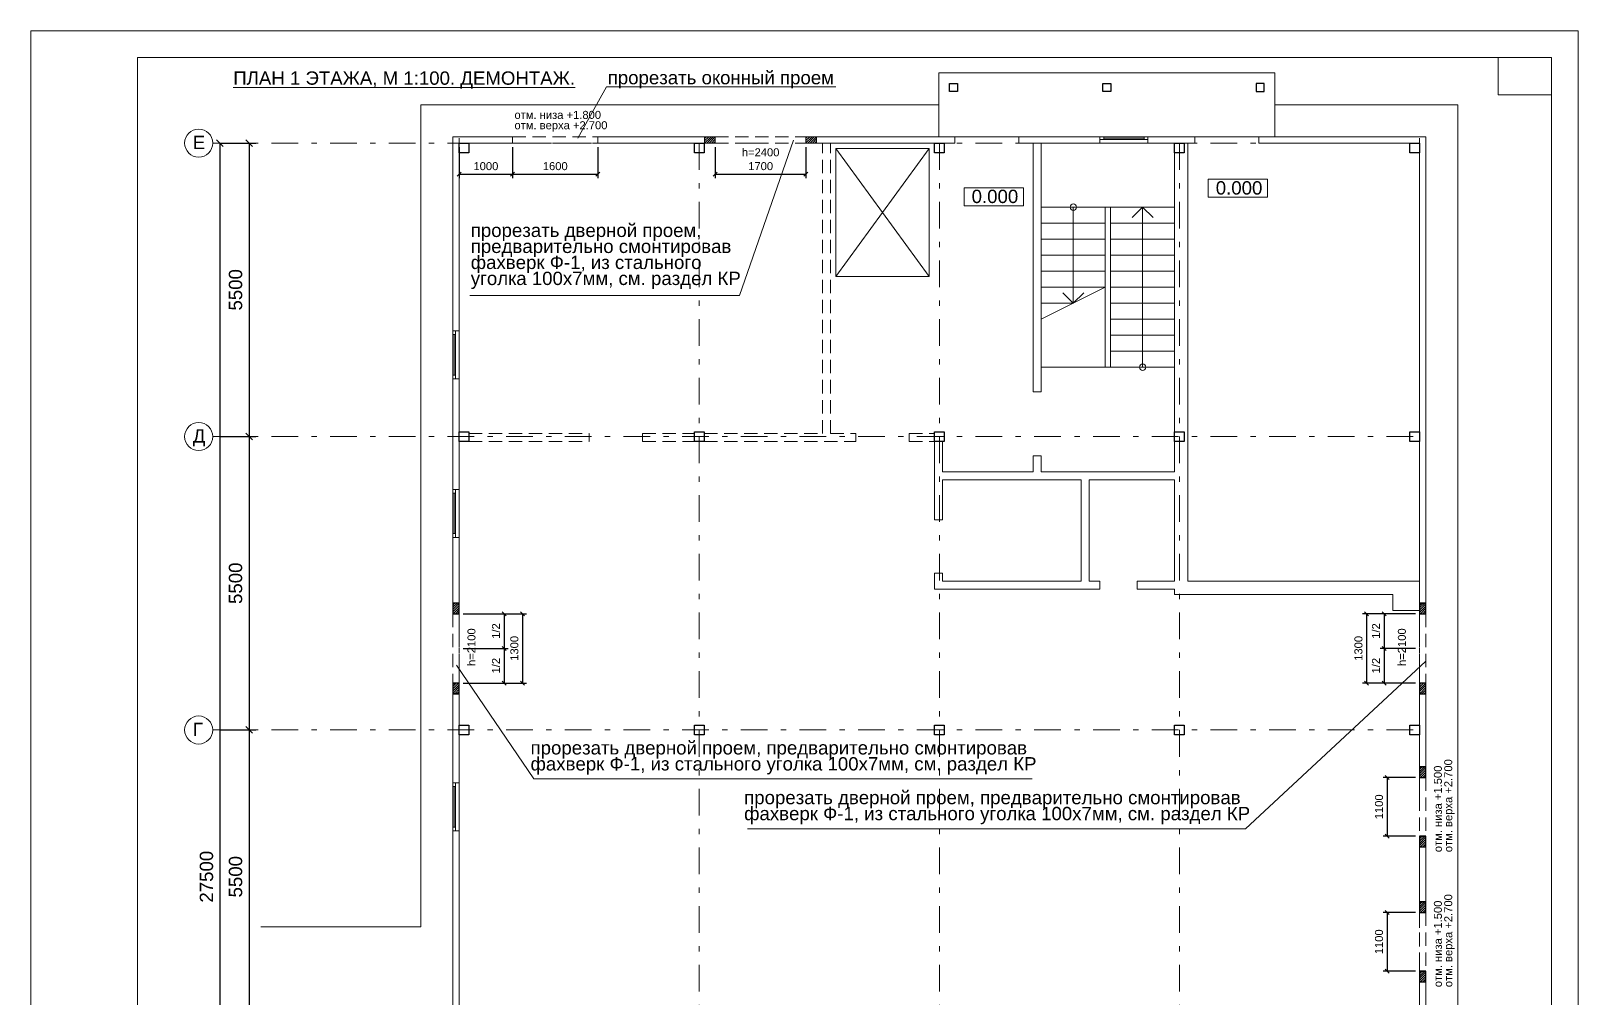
# Model space of a CAD drawing. Header units: metres. Extents: x 34 to 166, y -166 to -111.
# Drawn here: x 66.62 to 95.62, y -138.12 to -119.99 of the extents above; entities that cross this region are included whole.
import ezdxf
from ezdxf.enums import TextEntityAlignment as Align

# ---------------------------------------------------------------- set-up
doc = ezdxf.new("R2010")
doc.units = ezdxf.units.M
doc.header["$MEASUREMENT"] = 0
doc.linetypes.add('( Dashdot )', pattern=[1.001, 0.5, -0.25, 0.001, -0.25])
doc.linetypes.add('( Hidden )', pattern=[0.375, 0.25, -0.125])
doc.styles.add('Arial', font='CS_Gost2304.shx')
doc.styles.get("Standard").update_dxf_attribs({"font": 'times.ttf'})
doc.styles.add('Style-Arial', font='arial.ttf')
doc.dimstyles.get("Standard").update_dxf_attribs({"dimtxt": 0.18, "dimasz": 0.18, "dimexe": 0.18, "dimexo": 0.0625, "dimgap": 0.09, "dimtad": 0, "dimtih": 1, "dimtoh": 1, "dimdec": 4, "dimzin": 0, "dimdsep": 46, "dimtxsty": 'Standard', "dimcen": 0.09, "dimadec": 0, "dimazin": 0, "dimtfac": 1, "dimtdec": 4, "dimtofl": 0, "dimtmove": 0, "dimatfit": 3, "dimfxl": 1, "dimtolj": 1, "dimtzin": 0, "dimarcsym": 0})

# ---------------------------------------------------------------- blocks, each defined once
blk = doc.blocks.new('*U216')
at = {"color": 7, "linetype": 'Continuous', "lineweight": 13}
for p, q in [((-12.487, 20.002), (14.013, 20.002)), ((-12.487, 20.002), (-12.487, -19.998)), ((13.013, 20.002), (13.013, 19.302)), ((14.013, 20.002), (14.013, -19.998)), ((13.013, 19.302), (14.013, 19.302))]:
    blk.add_line(p, q, dxfattribs=at)
at = {"color": 7, "linetype": 'Continuous', "lineweight": 0, "flags": 128}
blk.add_lwpolyline([(14.513, 20.502), (-14.487, 20.502), (-14.487, -20.498), (14.513, -20.498), (14.513, 20.502)], close=True, dxfattribs=at)
blk = doc.blocks.new('*U9')
at = {"color": 7, "linetype": 'Continuous', "lineweight": 13, "flags": 128}
for points in [[(0.025, 0.45), (0.025, 0.38), (-0.025, 0.38), (-0.025, 0.45), (0.025, 0.45)], [(0.025, -0.38), (0.025, -0.45), (-0.025, -0.45), (-0.025, -0.38), (0.025, -0.38)]]:
    blk.add_lwpolyline(points, close=True, dxfattribs=at)
at = {"color": 7, "linetype": 'Continuous', "lineweight": 0, "flags": 128}
blk.add_lwpolyline([(0, -0.38), (0, 0.38), (-0.025, 0.38), (-0.025, -0.38), (0, -0.38)], close=True, dxfattribs=at)
blk = doc.blocks.new('_Oblique')
at = {"color": 0, "linetype": 'ByBlock', "lineweight": -2}
blk.add_line((0.5, 0.5), (-0.5, -0.5), dxfattribs=at)
blk = doc.blocks.new('*D233')
at = {"color": 0, "linetype": 'Continuous', "lineweight": -2, "transparency": 16777216}
for p, q in [((70.149, -122.096), (70.284, -122.096)), ((70.159, -122.096), (70.159, -149.596)), ((70.149, -149.596), (70.284, -149.596))]:
    blk.add_line(p, q, dxfattribs=at)
at = {"layer": 'Defpoints', "color": 0, "linetype": 'Continuous', "lineweight": 30, "transparency": 16777216}
for p in [(70.024, -122.096), (70.024, -149.596), (70.159, -149.596)]:
    blk.add_point(p, dxfattribs=at)
at = {"color": 0, "linetype": 'Continuous', "lineweight": -2, "transparency": 16777216, "xscale": 0.125, "yscale": 0.125, "zscale": 0.125}
for p, rotation in [((70.159, -122.096), 90), ((70.159, -149.596), 270)]:
    blk.add_blockref('_Oblique', p, dxfattribs=dict(at, rotation=rotation))
at = {"color": 0, "linetype": 'Continuous', "lineweight": 0, "transparency": 16777216, "insert": (69.907, -135.846), "char_height": 0.25, "attachment_point": 5, "rotation": 90, "style": 'Style-Arial'}
blk.add_mtext('\\A1;27500', dxfattribs=at)
blk = doc.blocks.new('*D238')
at = {"color": 0, "linetype": 'Continuous', "lineweight": -2, "transparency": 16777216}
for p, q in [((70.149, -122.096), (70.83, -122.096)), ((70.705, -122.096), (70.705, -127.596)), ((70.149, -127.596), (70.83, -127.596))]:
    blk.add_line(p, q, dxfattribs=at)
at = {"layer": 'Defpoints', "color": 0, "linetype": 'Continuous', "lineweight": 30, "transparency": 16777216}
for p in [(70.024, -122.096), (70.024, -127.596), (70.705, -127.596)]:
    blk.add_point(p, dxfattribs=at)
at = {"color": 0, "linetype": 'Continuous', "lineweight": -2, "transparency": 16777216, "xscale": 0.125, "yscale": 0.125, "zscale": 0.125}
for p, rotation in [((70.705, -122.096), 90), ((70.705, -127.596), 270)]:
    blk.add_blockref('_Oblique', p, dxfattribs=dict(at, rotation=rotation))
at = {"color": 0, "linetype": 'Continuous', "lineweight": 0, "transparency": 16777216, "insert": (70.452, -124.846), "char_height": 0.25, "attachment_point": 5, "rotation": 90, "style": 'Style-Arial'}
blk.add_mtext('\\A1;5500', dxfattribs=at)
blk = doc.blocks.new('*D234')
at = {"color": 0, "linetype": 'Continuous', "lineweight": -2, "transparency": 16777216}
for p, q in [((70.149, -127.596), (70.83, -127.596)), ((70.705, -127.596), (70.705, -133.096)), ((70.149, -133.096), (70.83, -133.096))]:
    blk.add_line(p, q, dxfattribs=at)
at = {"layer": 'Defpoints', "color": 0, "linetype": 'Continuous', "lineweight": 30, "transparency": 16777216}
for p in [(70.024, -127.596), (70.024, -133.096), (70.705, -133.096)]:
    blk.add_point(p, dxfattribs=at)
at = {"color": 0, "linetype": 'Continuous', "lineweight": -2, "transparency": 16777216, "xscale": 0.125, "yscale": 0.125, "zscale": 0.125}
for p, rotation in [((70.705, -127.596), 90), ((70.705, -133.096), 270)]:
    blk.add_blockref('_Oblique', p, dxfattribs=dict(at, rotation=rotation))
at = {"color": 0, "linetype": 'Continuous', "lineweight": 0, "transparency": 16777216, "insert": (70.452, -130.346), "char_height": 0.25, "attachment_point": 5, "rotation": 90, "style": 'Style-Arial'}
blk.add_mtext('\\A1;5500', dxfattribs=at)
blk = doc.blocks.new('*D235')
at = {"color": 0, "linetype": 'Continuous', "lineweight": -2, "transparency": 16777216}
for p, q in [((70.149, -133.096), (70.83, -133.096)), ((70.705, -133.096), (70.705, -138.596)), ((70.149, -138.596), (70.83, -138.596))]:
    blk.add_line(p, q, dxfattribs=at)
at = {"layer": 'Defpoints', "color": 0, "linetype": 'Continuous', "lineweight": 30, "transparency": 16777216}
for p in [(70.024, -133.096), (70.024, -138.596), (70.705, -138.596)]:
    blk.add_point(p, dxfattribs=at)
at = {"color": 0, "linetype": 'Continuous', "lineweight": -2, "transparency": 16777216, "xscale": 0.125, "yscale": 0.125, "zscale": 0.125}
for p, rotation in [((70.705, -133.096), 90), ((70.705, -138.596), 270)]:
    blk.add_blockref('_Oblique', p, dxfattribs=dict(at, rotation=rotation))
at = {"color": 0, "linetype": 'Continuous', "lineweight": 0, "transparency": 16777216, "insert": (70.452, -135.846), "char_height": 0.25, "attachment_point": 5, "rotation": 90, "style": 'Style-Arial'}
blk.add_mtext('\\A1;5500', dxfattribs=at)
blk = doc.blocks.new('*D1075')
at = {"color": 0, "linetype": 'Continuous', "lineweight": -2, "transparency": 16777216}
for p, q in [((79.444, -122.171), (79.444, -122.755)), ((81.144, -122.171), (81.144, -122.755)), ((79.444, -122.68), (81.144, -122.68))]:
    blk.add_line(p, q, dxfattribs=at)
at = {"layer": 'Defpoints', "color": 0, "linetype": 'Continuous', "lineweight": 30, "transparency": 16777216}
for p in [(79.444, -122.096), (81.144, -122.096), (81.144, -122.68)]:
    blk.add_point(p, dxfattribs=at)
at = {"color": 0, "linetype": 'Continuous', "lineweight": -2, "transparency": 16777216, "xscale": 0.075, "yscale": 0.075, "zscale": 0.075, "rotation": 180}
blk.add_blockref('_Oblique', (79.444, -122.68), dxfattribs=at)
at = {"color": 0, "linetype": 'Continuous', "lineweight": -2, "transparency": 16777216, "xscale": 0.075, "yscale": 0.075, "zscale": 0.075}
blk.add_blockref('_Oblique', (81.144, -122.68), dxfattribs=at)
at = {"color": 0, "linetype": 'Continuous', "lineweight": 0, "transparency": 16777216, "insert": (80.294, -122.529), "char_height": 0.15, "attachment_point": 5, "style": 'Style-Arial'}
blk.add_mtext('\\A1;1700', dxfattribs=at)
blk = doc.blocks.new('*D1076')
at = {"color": 0, "linetype": 'Continuous', "lineweight": -2, "transparency": 16777216}
for p, q in [((92.569, -130.916), (91.577, -130.916)), ((91.652, -130.916), (91.652, -132.216)), ((92.569, -132.216), (91.577, -132.216))]:
    blk.add_line(p, q, dxfattribs=at)
at = {"layer": 'Defpoints', "color": 0, "linetype": 'Continuous', "lineweight": 30, "transparency": 16777216}
for p in [(92.644, -130.916), (91.652, -132.216), (92.644, -132.216)]:
    blk.add_point(p, dxfattribs=at)
at = {"color": 0, "linetype": 'Continuous', "lineweight": -2, "transparency": 16777216, "xscale": 0.075, "yscale": 0.075, "zscale": 0.075}
for p, rotation in [((91.652, -130.916), 90), ((91.652, -132.216), 270)]:
    blk.add_blockref('_Oblique', p, dxfattribs=dict(at, rotation=rotation))
at = {"color": 0, "linetype": 'Continuous', "lineweight": 0, "transparency": 16777216, "insert": (91.5, -131.566), "char_height": 0.15, "attachment_point": 5, "rotation": 90, "style": 'Style-Arial'}
blk.add_mtext('\\A1;1300', dxfattribs=at)
blk = doc.blocks.new('*D1077')
at = {"color": 0, "linetype": 'Continuous', "lineweight": -2, "transparency": 16777216}
for p, q in [((74.719, -130.916), (75.905, -130.916)), ((75.83, -130.916), (75.83, -132.216)), ((74.719, -132.216), (75.905, -132.216))]:
    blk.add_line(p, q, dxfattribs=at)
at = {"layer": 'Defpoints', "color": 0, "linetype": 'Continuous', "lineweight": 30, "transparency": 16777216}
for p in [(74.644, -130.916), (74.644, -132.216), (75.83, -132.216)]:
    blk.add_point(p, dxfattribs=at)
at = {"color": 0, "linetype": 'Continuous', "lineweight": -2, "transparency": 16777216, "xscale": 0.075, "yscale": 0.075, "zscale": 0.075}
for p, rotation in [((75.83, -130.916), 90), ((75.83, -132.216), 270)]:
    blk.add_blockref('_Oblique', p, dxfattribs=dict(at, rotation=rotation))
at = {"color": 0, "linetype": 'Continuous', "lineweight": 0, "transparency": 16777216, "insert": (75.678, -131.566), "char_height": 0.15, "attachment_point": 5, "rotation": 90, "style": 'Style-Arial'}
blk.add_mtext('\\A1;1300', dxfattribs=at)
blk = doc.blocks.new('*D1079')
at = {"color": 0, "linetype": 'Continuous', "lineweight": -2, "transparency": 16777216}
for p, q in [((74.719, -130.916), (75.561, -130.916)), ((75.486, -130.916), (75.486, -131.566)), ((74.719, -131.566), (75.561, -131.566))]:
    blk.add_line(p, q, dxfattribs=at)
at = {"layer": 'Defpoints', "color": 0, "linetype": 'Continuous', "lineweight": 30, "transparency": 16777216}
for p in [(74.644, -130.916), (74.644, -131.566), (75.486, -131.566)]:
    blk.add_point(p, dxfattribs=at)
at = {"color": 0, "linetype": 'Continuous', "lineweight": -2, "transparency": 16777216, "xscale": 0.075, "yscale": 0.075, "zscale": 0.075}
for p, rotation in [((75.486, -130.916), 90), ((75.486, -131.566), 270)]:
    blk.add_blockref('_Oblique', p, dxfattribs=dict(at, rotation=rotation))
at = {"color": 0, "linetype": 'Continuous', "lineweight": 0, "transparency": 16777216, "insert": (75.334, -131.241), "char_height": 0.15, "attachment_point": 5, "rotation": 90, "style": 'Style-Arial'}
blk.add_mtext('\\A1;1/2', dxfattribs=at)
blk = doc.blocks.new('*D1078')
at = {"color": 0, "linetype": 'Continuous', "lineweight": -2, "transparency": 16777216}
for p, q in [((74.719, -131.566), (75.561, -131.566)), ((75.486, -131.566), (75.486, -132.216)), ((74.719, -132.216), (75.561, -132.216))]:
    blk.add_line(p, q, dxfattribs=at)
at = {"layer": 'Defpoints', "color": 0, "linetype": 'Continuous', "lineweight": 30, "transparency": 16777216}
for p in [(74.644, -131.566), (74.644, -132.216), (75.486, -132.216)]:
    blk.add_point(p, dxfattribs=at)
at = {"color": 0, "linetype": 'Continuous', "lineweight": -2, "transparency": 16777216, "xscale": 0.075, "yscale": 0.075, "zscale": 0.075}
for p, rotation in [((75.486, -131.566), 90), ((75.486, -132.216), 270)]:
    blk.add_blockref('_Oblique', p, dxfattribs=dict(at, rotation=rotation))
at = {"color": 0, "linetype": 'Continuous', "lineweight": 0, "transparency": 16777216, "insert": (75.334, -131.891), "char_height": 0.15, "attachment_point": 5, "rotation": 90, "style": 'Style-Arial'}
blk.add_mtext('\\A1;1/2', dxfattribs=at)
blk = doc.blocks.new('*D1081')
at = {"color": 0, "linetype": 'Continuous', "lineweight": -2, "transparency": 16777216}
for p, q in [((92.569, -130.916), (91.907, -130.916)), ((91.982, -130.916), (91.982, -131.566)), ((92.569, -131.566), (91.907, -131.566))]:
    blk.add_line(p, q, dxfattribs=at)
at = {"layer": 'Defpoints', "color": 0, "linetype": 'Continuous', "lineweight": 30, "transparency": 16777216}
for p in [(92.644, -130.916), (91.982, -131.566), (92.644, -131.566)]:
    blk.add_point(p, dxfattribs=at)
at = {"color": 0, "linetype": 'Continuous', "lineweight": -2, "transparency": 16777216, "xscale": 0.075, "yscale": 0.075, "zscale": 0.075}
for p, rotation in [((91.982, -130.916), 90), ((91.982, -131.566), 270)]:
    blk.add_blockref('_Oblique', p, dxfattribs=dict(at, rotation=rotation))
at = {"color": 0, "linetype": 'Continuous', "lineweight": 0, "transparency": 16777216, "insert": (91.83, -131.241), "char_height": 0.15, "attachment_point": 5, "rotation": 90, "style": 'Style-Arial'}
blk.add_mtext('\\A1;1/2', dxfattribs=at)
blk = doc.blocks.new('*D1080')
at = {"color": 0, "linetype": 'Continuous', "lineweight": -2, "transparency": 16777216}
for p, q in [((92.569, -131.566), (91.907, -131.566)), ((91.982, -131.566), (91.982, -132.216)), ((92.569, -132.216), (91.907, -132.216))]:
    blk.add_line(p, q, dxfattribs=at)
at = {"layer": 'Defpoints', "color": 0, "linetype": 'Continuous', "lineweight": 30, "transparency": 16777216}
for p in [(92.644, -131.566), (91.982, -132.216), (92.644, -132.216)]:
    blk.add_point(p, dxfattribs=at)
at = {"color": 0, "linetype": 'Continuous', "lineweight": -2, "transparency": 16777216, "xscale": 0.075, "yscale": 0.075, "zscale": 0.075}
for p, rotation in [((91.982, -131.566), 90), ((91.982, -132.216), 270)]:
    blk.add_blockref('_Oblique', p, dxfattribs=dict(at, rotation=rotation))
at = {"color": 0, "linetype": 'Continuous', "lineweight": 0, "transparency": 16777216, "insert": (91.83, -131.891), "char_height": 0.15, "attachment_point": 5, "rotation": 90, "style": 'Style-Arial'}
blk.add_mtext('\\A1;1/2', dxfattribs=at)
blk = doc.blocks.new('*D1085')
at = {"color": 0, "linetype": 'Continuous', "lineweight": -2, "transparency": 16777216}
for p, q in [((74.644, -122.171), (74.644, -122.755)), ((75.644, -122.171), (75.644, -122.755)), ((74.644, -122.68), (75.644, -122.68))]:
    blk.add_line(p, q, dxfattribs=at)
at = {"layer": 'Defpoints', "color": 0, "linetype": 'Continuous', "lineweight": 30, "transparency": 16777216}
for p in [(74.644, -122.096), (75.644, -122.096), (75.644, -122.68)]:
    blk.add_point(p, dxfattribs=at)
at = {"color": 0, "linetype": 'Continuous', "lineweight": -2, "transparency": 16777216, "xscale": 0.075, "yscale": 0.075, "zscale": 0.075, "rotation": 180}
blk.add_blockref('_Oblique', (74.644, -122.68), dxfattribs=at)
at = {"color": 0, "linetype": 'Continuous', "lineweight": -2, "transparency": 16777216, "xscale": 0.075, "yscale": 0.075, "zscale": 0.075}
blk.add_blockref('_Oblique', (75.644, -122.68), dxfattribs=at)
at = {"color": 0, "linetype": 'Continuous', "lineweight": 0, "transparency": 16777216, "insert": (75.144, -122.529), "char_height": 0.15, "attachment_point": 5, "style": 'Style-Arial'}
blk.add_mtext('\\A1;1000', dxfattribs=at)
blk = doc.blocks.new('*D1084')
at = {"color": 0, "linetype": 'Continuous', "lineweight": -2, "transparency": 16777216}
for p, q in [((75.644, -122.171), (75.644, -122.755)), ((77.244, -122.171), (77.244, -122.755)), ((75.644, -122.68), (77.244, -122.68))]:
    blk.add_line(p, q, dxfattribs=at)
at = {"layer": 'Defpoints', "color": 0, "linetype": 'Continuous', "lineweight": 30, "transparency": 16777216}
for p in [(75.644, -122.096), (77.244, -122.096), (77.244, -122.68)]:
    blk.add_point(p, dxfattribs=at)
at = {"color": 0, "linetype": 'Continuous', "lineweight": -2, "transparency": 16777216, "xscale": 0.075, "yscale": 0.075, "zscale": 0.075, "rotation": 180}
blk.add_blockref('_Oblique', (75.644, -122.68), dxfattribs=at)
at = {"color": 0, "linetype": 'Continuous', "lineweight": -2, "transparency": 16777216, "xscale": 0.075, "yscale": 0.075, "zscale": 0.075}
blk.add_blockref('_Oblique', (77.244, -122.68), dxfattribs=at)
at = {"color": 0, "linetype": 'Continuous', "lineweight": 0, "transparency": 16777216, "insert": (76.444, -122.529), "char_height": 0.15, "attachment_point": 5, "style": 'Style-Arial'}
blk.add_mtext('\\A1;1600', dxfattribs=at)
blk = doc.blocks.new('*D1101')
at = {"color": 0, "linetype": 'Continuous', "lineweight": -2, "transparency": 16777216}
for p, q in [((92.569, -136.516), (91.961, -136.516)), ((92.036, -136.516), (92.036, -137.616)), ((92.569, -137.616), (91.961, -137.616))]:
    blk.add_line(p, q, dxfattribs=at)
at = {"layer": 'Defpoints', "color": 0, "linetype": 'Continuous', "lineweight": 30, "transparency": 16777216}
for p in [(92.644, -136.516), (92.036, -137.616), (92.644, -137.616)]:
    blk.add_point(p, dxfattribs=at)
at = {"color": 0, "linetype": 'Continuous', "lineweight": -2, "transparency": 16777216, "xscale": 0.075, "yscale": 0.075, "zscale": 0.075}
for p, rotation in [((92.036, -136.516), 90), ((92.036, -137.616), 270)]:
    blk.add_blockref('_Oblique', p, dxfattribs=dict(at, rotation=rotation))
at = {"color": 0, "linetype": 'Continuous', "lineweight": 0, "transparency": 16777216, "insert": (91.885, -137.066), "char_height": 0.15, "attachment_point": 5, "rotation": 90, "style": 'Style-Arial'}
blk.add_mtext('\\A1;1100', dxfattribs=at)
blk = doc.blocks.new('*D1102')
at = {"color": 0, "linetype": 'Continuous', "lineweight": -2, "transparency": 16777216}
for p, q in [((92.569, -133.986), (91.961, -133.986)), ((92.036, -133.986), (92.036, -135.086)), ((92.569, -135.086), (91.961, -135.086))]:
    blk.add_line(p, q, dxfattribs=at)
at = {"layer": 'Defpoints', "color": 0, "linetype": 'Continuous', "lineweight": 30, "transparency": 16777216}
for p in [(92.644, -133.986), (92.036, -135.086), (92.644, -135.086)]:
    blk.add_point(p, dxfattribs=at)
at = {"color": 0, "linetype": 'Continuous', "lineweight": -2, "transparency": 16777216, "xscale": 0.075, "yscale": 0.075, "zscale": 0.075}
for p, rotation in [((92.036, -133.986), 90), ((92.036, -135.086), 270)]:
    blk.add_blockref('_Oblique', p, dxfattribs=dict(at, rotation=rotation))
at = {"color": 0, "linetype": 'Continuous', "lineweight": 0, "transparency": 16777216, "insert": (91.885, -134.536), "char_height": 0.15, "attachment_point": 5, "rotation": 90, "style": 'Style-Arial'}
blk.add_mtext('\\A1;1100', dxfattribs=at)

msp = doc.modelspace()

# ---------------------------------------------------------------- hatches: boundary and pattern name
at = {"linetype": 'Continuous', "lineweight": 0}
h = msp.add_hatch(dxfattribs=at)
h.set_pattern_fill('HATCH', style=0, pattern_type=2)
h.set_pattern_definition([(45, (79.355765, -122.026465), (-0.021213, 0.021213), [])])
h.paths.add_polyline_path([(79.44399769, -122.09613779), (79.44399769, -121.97613779), (79.24399769, -121.97613779), (79.24399769, -122.09613779)])
h = msp.add_hatch(dxfattribs=at)
h.set_pattern_fill('HATCH', style=0, pattern_type=2)
h.set_pattern_definition([(45, (81.268788, -122.049446), (-0.021213, 0.021213), [])])
h.paths.add_polyline_path([(81.14399769, -121.97613779), (81.14399769, -122.09613779), (81.34399769, -122.09613779), (81.34399769, -121.97613779)])
at = {"linetype": 'Continuous'}
h = msp.add_hatch(dxfattribs=at)
h.set_pattern_fill('HATCH', style=0, pattern_type=2)
h.set_pattern_definition([(45, (74.578452, -130.826807), (-0.021213, 0.021213), [])])
h.paths.add_polyline_path([(74.52399769, -130.91613779), (74.64399769, -130.91613779), (74.64399769, -130.71613779), (74.52399769, -130.71613779)])
h = msp.add_hatch(dxfattribs=at)
h.set_pattern_fill('HATCH', style=0, pattern_type=2)
h.set_pattern_definition([(45, (92.717308, -130.81949), (-0.021213, 0.021213), [])])
h.paths.add_polyline_path([(92.64399769, -130.85613779), (92.64399769, -130.91613779), (92.76399769, -130.91613779), (92.76399769, -130.71613779), (92.64399769, -130.71613779)])
h = msp.add_hatch(dxfattribs=at)
h.set_pattern_fill('HATCH', style=0, pattern_type=2)
h.set_pattern_definition([(45, (74.576745, -132.314023), (-0.021213, 0.021213), [])])
h.paths.add_polyline_path([(74.64399769, -132.21613779), (74.52399769, -132.21613779), (74.52399769, -132.41613779), (74.64399769, -132.41613779)])
h = msp.add_hatch(dxfattribs=at)
h.set_pattern_fill('HATCH', style=0, pattern_type=2)
h.set_pattern_definition([(45, (92.698382, -132.3227), (-0.021213, 0.021213), [])])
h.paths.add_polyline_path([(92.76399769, -132.21613779), (92.64399769, -132.21613779), (92.64399769, -132.41613779), (92.76399769, -132.41613779)])
h = msp.add_hatch(dxfattribs=at)
h.set_pattern_fill('HATCH', style=0, pattern_type=2)
h.set_pattern_definition([(45, (92.717308, -133.88949), (-0.021213, 0.021213), [])])
h.paths.add_polyline_path([(92.64399769, -133.92613779), (92.64399769, -133.98613779), (92.76399769, -133.98613779), (92.76399769, -133.78613779), (92.64399769, -133.78613779)])
h = msp.add_hatch(dxfattribs=at)
h.set_pattern_fill('HATCH', style=0, pattern_type=2)
h.set_pattern_definition([(45, (92.717308, -135.18949), (-0.021213, 0.021213), [])])
h.paths.add_polyline_path([(92.64399769, -135.22613779), (92.64399769, -135.28613779), (92.76399769, -135.28613779), (92.76399769, -135.08613779), (92.64399769, -135.08613779)])
h = msp.add_hatch(dxfattribs=at)
h.set_pattern_fill('HATCH', style=0, pattern_type=2)
h.set_pattern_definition([(45, (92.717308, -136.41949), (-0.021213, 0.021213), [])])
h.paths.add_polyline_path([(92.64399769, -136.45613779), (92.64399769, -136.51613779), (92.76399769, -136.51613779), (92.76399769, -136.31613779), (92.64399769, -136.31613779)])
h = msp.add_hatch(dxfattribs=at)
h.set_pattern_fill('HATCH', style=0, pattern_type=2)
h.set_pattern_definition([(45, (92.717308, -137.71949), (-0.021213, 0.021213), [])])
h.paths.add_polyline_path([(92.64399769, -137.75613779), (92.64399769, -137.81613779), (92.76399769, -137.81613779), (92.76399769, -137.61613779), (92.64399769, -137.61613779)])

# ---------------------------------------------------------------- linework, layer by layer
at = {"color": 1, "linetype": 'Continuous', "lineweight": 0}
for p, q in [((76.86998304, -122.00234469), (77.40206783, -121.04368157)), ((77.40206783, -121.04368157), (81.70621499, -121.04368157)), ((74.59014796, -131.87951685), (76.04358859, -134.01368355)), ((89.3854308, -134.94571714), (92.75704311, -131.81532066)), ((76.04358859, -134.01368355), (85.38149271, -134.01368355)), ((80.04752668, -134.94571714), (89.3854308, -134.94571714))]:
    msp.add_line(p, q, dxfattribs=at)
at = {"color": 7, "linetype": 'Continuous', "lineweight": 0}
for p, q in [((73.92399769, -121.37613779), (83.63399769, -121.37613779)), ((73.92399769, -121.37613779), (73.92399769, -136.78613779)), ((89.93399769, -121.37613779), (93.36399769, -121.37613779)), ((93.36399769, -150.31613779), (93.36399769, -121.37613779)), ((79.24399769, -122.09613779), (79.24399769, -121.97613779)), ((81.34399769, -122.09613779), (81.34399769, -121.97613779)), ((83.93399769, -121.97613779), (85.13399769, -121.97613779)), ((88.43399769, -121.97613779), (89.63399769, -121.97613779)), ((81.70399769, -122.19613779), (83.45399769, -124.59613779)), ((81.70399769, -124.59613779), (83.45399769, -122.19613779)), ((86.15399769, -123.29613779), (86.15399769, -125.09613779)), ((87.25789054, -123.49224494), (87.45399769, -123.29613779)), ((87.45399769, -126.29613779), (87.45399769, -123.29613779)), ((87.65010485, -123.49224494), (87.45399769, -123.29613779)), ((85.55399769, -123.59613779), (86.75399769, -123.59613779)), ((86.85399769, -123.59613779), (88.05399769, -123.59613779)), ((85.55399769, -123.89613779), (86.75399769, -123.89613779)), ((86.85399769, -123.89613779), (88.05399769, -123.89613779)), ((85.55399769, -124.19613779), (86.75399769, -124.19613779)), ((86.85399769, -124.19613779), (88.05399769, -124.19613779)), ((85.55399769, -124.49613779), (86.75399769, -124.49613779)), ((86.85399769, -124.49613779), (88.05399769, -124.49613779)), ((85.55399769, -124.79613779), (86.75399769, -124.79613779)), ((85.55399769, -125.39613779), (86.75399769, -124.79613779)), ((85.95789054, -124.90003063), (86.15399769, -125.09613779)), ((86.35010485, -124.90003063), (86.15399769, -125.09613779)), ((86.85399769, -124.79613779), (88.05399769, -124.79613779)), ((85.55399769, -125.09613779), (86.15399769, -125.09613779)), ((86.85399769, -125.09613779), (88.05399769, -125.09613779)), ((86.85399769, -125.39613779), (88.05399769, -125.39613779)), ((86.85399769, -125.69613779), (88.05399769, -125.69613779)), ((86.85399769, -125.99613779), (88.05399769, -125.99613779)), ((73.92399769, -136.78613779), (70.92399769, -136.78613779))]:
    msp.add_line(p, q, dxfattribs=at)
at = {"color": 7, "linetype": 'Continuous', "lineweight": 13}
for p, q in [((74.52399769, -121.97613779), (75.64399769, -121.97613779)), ((74.52399769, -121.97613779), (74.52399769, -125.61613779)), ((75.64399769, -121.97613779), (75.64399769, -122.09613779)), ((77.24399769, -121.97613779), (77.24399769, -122.09613779)), ((77.24399769, -121.97613779), (79.44399769, -121.97613779)), ((79.44399769, -122.09613779), (79.44399769, -121.97613779)), ((81.14399769, -121.97613779), (83.93399769, -121.97613779)), ((81.14399769, -122.09613779), (81.14399769, -121.97613779)), ((83.93399769, -122.09613779), (83.93399769, -121.97613779)), ((85.13399769, -122.09613779), (85.13399769, -121.97613779)), ((85.13399769, -121.97613779), (86.65399769, -121.97613779)), ((86.65399769, -122.09613779), (86.65399769, -121.97613779)), ((87.55399769, -122.09613779), (87.55399769, -121.97613779)), ((87.55399769, -121.97613779), (88.43399769, -121.97613779)), ((88.43399769, -122.09613779), (88.43399769, -121.97613779)), ((89.63399769, -122.09613779), (89.63399769, -121.97613779)), ((89.63399769, -121.97613779), (92.76399769, -121.97613779)), ((92.76399769, -130.91613779), (92.76399769, -121.97613779)), ((74.64399769, -122.09613779), (75.64399769, -122.09613779)), ((74.64399769, -122.09613779), (74.64399769, -125.61613779)), ((77.24399769, -122.09613779), (79.44399769, -122.09613779)), ((81.14399769, -122.09613779), (83.93399769, -122.09613779)), ((85.13399769, -122.09613779), (86.65399769, -122.09613779)), ((85.40399769, -126.75613779), (85.40399769, -122.09613779)), ((85.55399769, -126.75613779), (85.55399769, -122.09613779)), ((87.55399769, -122.09613779), (88.43399769, -122.09613779)), ((88.05399769, -127.50613779), (88.05399769, -122.27613779)), ((88.30399769, -122.09613779), (88.30399769, -130.30613779)), ((89.63399769, -122.09613779), (92.64399769, -122.09613779)), ((92.64399769, -130.91613779), (92.64399769, -122.09613779)), ((85.55399769, -123.29613779), (88.05399769, -123.29613779)), ((86.75399769, -126.29613779), (86.75399769, -123.29613779)), ((86.85399769, -126.29613779), (86.85399769, -123.29613779)), ((74.64399769, -125.61613779), (74.52399769, -125.61613779)), ((85.55399769, -126.29613779), (88.05399769, -126.29613779)), ((74.64399769, -126.51613779), (74.52399769, -126.51613779)), ((74.52399769, -126.51613779), (74.52399769, -128.58613779)), ((74.64399769, -126.51613779), (74.64399769, -128.58613779)), ((85.55399769, -126.75613779), (85.40399769, -126.75613779)), ((83.55399769, -129.15613779), (83.55399769, -127.68613779)), ((83.70399769, -128.25613779), (83.70399769, -127.68613779)), ((88.05399769, -127.68613779), (88.05399769, -128.25613779)), ((85.40399769, -128.25613779), (85.40399769, -127.95613779)), ((85.55399769, -127.95613779), (85.40399769, -127.95613779)), ((85.55399769, -128.25613779), (85.55399769, -127.95613779)), ((85.40399769, -128.25613779), (83.70399769, -128.25613779)), ((86.30399769, -128.40613779), (83.70399769, -128.40613779)), ((83.70399769, -129.15613779), (83.70399769, -128.40613779)), ((88.05399769, -128.25613779), (85.55399769, -128.25613779)), ((86.30399769, -130.30613779), (86.30399769, -128.40613779)), ((86.45399769, -130.30613779), (86.45399769, -128.40613779)), ((88.05399769, -128.40613779), (86.45399769, -128.40613779)), ((88.05399769, -128.40613779), (88.05399769, -130.30613779)), ((74.64399769, -128.58613779), (74.52399769, -128.58613779)), ((83.70399769, -129.15613779), (83.55399769, -129.15613779)), ((74.64399769, -129.48613779), (74.52399769, -129.48613779)), ((74.52399769, -130.91613779), (74.52399769, -129.48613779)), ((74.64399769, -130.91613779), (74.64399769, -129.48613779)), ((83.55399769, -130.45613779), (83.55399769, -130.15613779)), ((83.70399769, -130.15613779), (83.55399769, -130.15613779)), ((83.70399769, -130.30613779), (83.70399769, -130.15613779)), ((86.65399769, -130.45613779), (83.55399769, -130.45613779)), ((86.30399769, -130.30613779), (83.70399769, -130.30613779)), ((86.65399769, -130.30613779), (86.45399769, -130.30613779)), ((86.65399769, -130.45613779), (86.65399769, -130.30613779)), ((87.35399769, -130.45613779), (87.35399769, -130.30613779)), ((88.05399769, -130.30613779), (87.35399769, -130.30613779)), ((88.05399769, -130.45613779), (87.35399769, -130.45613779)), ((88.05399769, -130.45613779), (88.05399769, -130.55613779)), ((92.64399769, -130.30613779), (88.30399769, -130.30613779)), ((92.14399769, -130.55613779), (88.05399769, -130.55613779)), ((92.14399769, -130.85613779), (92.14399769, -130.55613779)), ((74.64399769, -130.91613779), (74.52399769, -130.91613779)), ((92.64399769, -130.85613779), (92.14399769, -130.85613779)), ((92.64399769, -130.91613779), (92.76399769, -130.91613779)), ((74.52399769, -132.21613779), (74.52399769, -134.08613779)), ((74.64399769, -132.21613779), (74.52399769, -132.21613779)), ((74.64399769, -132.21613779), (74.64399769, -134.08613779)), ((92.64399769, -133.98613779), (92.64399769, -132.21613779)), ((92.64399769, -132.21613779), (92.76399769, -132.21613779)), ((92.76399769, -133.98613779), (92.76399769, -132.21613779)), ((74.64399769, -134.08613779), (74.52399769, -134.08613779)), ((92.64399769, -133.98613779), (92.76399769, -133.98613779)), ((74.52399769, -134.98613779), (74.52399769, -140.68613779)), ((74.64399769, -134.98613779), (74.52399769, -134.98613779)), ((74.64399769, -134.98613779), (74.64399769, -140.68613779)), ((92.64399769, -136.51613779), (92.64399769, -135.08613779)), ((92.64399769, -135.08613779), (92.76399769, -135.08613779)), ((92.76399769, -136.51613779), (92.76399769, -135.08613779)), ((92.64399769, -136.51613779), (92.76399769, -136.51613779)), ((92.64399769, -139.48613779), (92.64399769, -137.61613779)), ((92.64399769, -137.61613779), (92.76399769, -137.61613779)), ((92.76399769, -139.48613779), (92.76399769, -137.61613779))]:
    msp.add_line(p, q, dxfattribs=at)
at = {"color": 1, "linetype": '( Dashdot )', "lineweight": 0}
for p, q in [((74.64399769, -122.00613779), (74.64399769, -154.21613779)), ((92.64399769, -122.00613779), (92.64399769, -154.21613779)), ((70.02399769, -122.09613779), (92.64399769, -122.09613779)), ((79.14399769, -122.09613779), (79.14399769, -154.21613779)), ((83.64399769, -122.09613779), (83.64399769, -154.21613779)), ((88.14399769, -122.09613779), (88.14399769, -154.21613779)), ((70.02399769, -127.59613779), (92.64399769, -127.59613779)), ((70.02399769, -133.09613779), (92.64399769, -133.09613779))]:
    msp.add_line(p, q, dxfattribs=at)
at = {"color": 1, "linetype": '( Hidden )', "lineweight": 13}
for p, q in [((75.64399769, -121.97613779), (77.24399769, -121.97613779)), ((79.44399769, -121.97613779), (81.14399769, -121.97613779)), ((75.64399769, -122.09613779), (77.24399769, -122.09613779)), ((79.44399769, -122.09613779), (81.14399769, -122.09613779)), ((81.45399769, -127.53613779), (81.45399769, -122.09613779)), ((81.60399769, -127.53613779), (81.60399769, -122.09613779)), ((74.82399769, -127.53613779), (77.07899769, -127.53613779)), ((77.07899769, -127.53613779), (77.07899769, -127.68613779)), ((78.07899769, -127.53613779), (78.07899769, -127.68613779)), ((78.07899769, -127.53613779), (79.05399769, -127.53613779)), ((79.23399769, -127.53613779), (81.45399769, -127.53613779)), ((81.60399769, -127.53613779), (82.07899769, -127.53613779)), ((82.07899769, -127.53613779), (82.07899769, -127.68613779)), ((83.07899769, -127.53613779), (83.07899769, -127.68613779)), ((83.07899769, -127.53613779), (83.55399769, -127.53613779)), ((74.82399769, -127.68613779), (77.07899769, -127.68613779)), ((78.07899769, -127.68613779), (79.05399769, -127.68613779)), ((79.23399769, -127.68613779), (82.07899769, -127.68613779)), ((83.07899769, -127.68613779), (83.55399769, -127.68613779)), ((74.52399769, -130.91613779), (74.52399769, -132.21613779)), ((74.64399769, -130.91613779), (74.64399769, -132.21613779)), ((92.64399769, -130.91613779), (92.64399769, -132.21613779)), ((92.76399769, -130.91613779), (92.76399769, -132.21613779)), ((92.64399769, -133.98613779), (92.64399769, -135.08613779)), ((92.76399769, -133.98613779), (92.76399769, -135.08613779)), ((92.64399769, -136.51613779), (92.64399769, -137.61613779)), ((92.76399769, -136.51613779), (92.76399769, -137.61613779))]:
    msp.add_line(p, q, dxfattribs=at)
at = {"color": 7, "linetype": 'Continuous'}
for p, q in [((74.64399769, -130.71613779), (74.52399769, -130.71613779)), ((92.64399769, -130.71613779), (92.76399769, -130.71613779)), ((74.64399769, -132.41613779), (74.52399769, -132.41613779)), ((92.64399769, -132.41613779), (92.76399769, -132.41613779)), ((92.64399769, -133.78613779), (92.76399769, -133.78613779)), ((92.64399769, -135.08613779), (92.76399769, -135.08613779)), ((92.64399769, -136.31613779), (92.76399769, -136.31613779)), ((92.64399769, -137.61613779), (92.76399769, -137.61613779))]:
    msp.add_line(p, q, dxfattribs=at)
at = {"color": 7, "linetype": 'Continuous', "lineweight": 13, "flags": 128}
msp.add_lwpolyline([(83.63399769, -121.97613779), (83.63399769, -120.77613779), (89.93399769, -120.77613779), (89.93399769, -121.97613779)], dxfattribs=at)
at = {"color": 7, "linetype": 'Continuous', "lineweight": 30, "flags": 128}
for points in [[(83.83399769, -120.97613779), (83.98399769, -120.97613779), (83.98399769, -121.12613779), (83.83399769, -121.12613779), (83.83399769, -120.97613779)], [(86.70899769, -120.97613779), (86.85899769, -120.97613779), (86.85899769, -121.12613779), (86.70899769, -121.12613779), (86.70899769, -120.97613779)], [(89.73399769, -120.97613779), (89.58399769, -120.97613779), (89.58399769, -121.12613779), (89.73399769, -121.12613779), (89.73399769, -120.97613779)]]:
    msp.add_lwpolyline(points, close=True, dxfattribs=at)
at = {"color": 1, "linetype": 'Continuous', "lineweight": 0, "flags": 128}
msp.add_lwpolyline([(74.84241316, -124.95488772), (79.89721871, -124.95488772), (80.90817983, -122.03895407)], dxfattribs=at)
at = {"color": 7, "linetype": 'Continuous', "lineweight": 0, "flags": 128}
for points in [[(79.44399769, -122.09613779), (79.44399769, -121.97613779), (79.24399769, -121.97613779), (79.24399769, -122.09613779), (79.44399769, -122.09613779)], [(81.14399769, -121.97613779), (81.14399769, -122.09613779), (81.34399769, -122.09613779), (81.34399769, -121.97613779), (81.14399769, -121.97613779)], [(86.65399769, -122.09613779), (86.65399769, -121.97613779), (87.55399769, -121.97613779), (87.55399769, -122.09613779), (86.65399769, -122.09613779)], [(74.64399769, -125.61613779), (74.52399769, -125.61613779), (74.52399769, -126.51613779), (74.64399769, -126.51613779), (74.64399769, -125.61613779)], [(74.64399769, -128.58613779), (74.52399769, -128.58613779), (74.52399769, -129.48613779), (74.64399769, -129.48613779), (74.64399769, -128.58613779)], [(74.64399769, -134.08613779), (74.52399769, -134.08613779), (74.52399769, -134.98613779), (74.64399769, -134.98613779), (74.64399769, -134.08613779)]]:
    msp.add_lwpolyline(points, close=True, dxfattribs=at)
at = {"lineweight": 30, "flags": 128}
for points in [[(74.64399769, -122.09613779), (74.82399769, -122.09613779), (74.82399769, -122.27613779), (74.64399769, -122.27613779), (74.64399769, -122.09613779)], [(79.05399769, -122.09613779), (79.23399769, -122.09613779), (79.23399769, -122.27613779), (79.05399769, -122.27613779), (79.05399769, -122.09613779)], [(83.55399769, -122.09613779), (83.73399769, -122.09613779), (83.73399769, -122.27613779), (83.55399769, -122.27613779), (83.55399769, -122.09613779)], [(88.05399769, -122.09613779), (88.23399769, -122.09613779), (88.23399769, -122.27613779), (88.05399769, -122.27613779), (88.05399769, -122.09613779)], [(92.46399769, -122.09613779), (92.64399769, -122.09613779), (92.64399769, -122.27613779), (92.46399769, -122.27613779), (92.46399769, -122.09613779)], [(74.64399769, -127.50613779), (74.82399769, -127.50613779), (74.82399769, -127.68613779), (74.64399769, -127.68613779), (74.64399769, -127.50613779)], [(79.05399769, -127.50613779), (79.23399769, -127.50613779), (79.23399769, -127.68613779), (79.05399769, -127.68613779), (79.05399769, -127.50613779)], [(83.55399769, -127.50613779), (83.73399769, -127.50613779), (83.73399769, -127.68613779), (83.55399769, -127.68613779), (83.55399769, -127.50613779)], [(88.05399769, -127.50613779), (88.23399769, -127.50613779), (88.23399769, -127.68613779), (88.05399769, -127.68613779), (88.05399769, -127.50613779)], [(92.46399769, -127.50613779), (92.64399769, -127.50613779), (92.64399769, -127.68613779), (92.46399769, -127.68613779), (92.46399769, -127.50613779)], [(74.64399769, -133.00613779), (74.82399769, -133.00613779), (74.82399769, -133.18613779), (74.64399769, -133.18613779), (74.64399769, -133.00613779)], [(79.05399769, -133.00613779), (79.23399769, -133.00613779), (79.23399769, -133.18613779), (79.05399769, -133.18613779), (79.05399769, -133.00613779)], [(83.55399769, -133.00613779), (83.73399769, -133.00613779), (83.73399769, -133.18613779), (83.55399769, -133.18613779), (83.55399769, -133.00613779)], [(88.05399769, -133.00613779), (88.23399769, -133.00613779), (88.23399769, -133.18613779), (88.05399769, -133.18613779), (88.05399769, -133.00613779)], [(92.46399769, -133.00613779), (92.64399769, -133.00613779), (92.64399769, -133.18613779), (92.46399769, -133.18613779), (92.46399769, -133.00613779)]]:
    msp.add_lwpolyline(points, close=True, dxfattribs=at)
at = {"color": 7, "linetype": 'Continuous', "lineweight": 13, "flags": 128}
for points in [[(81.70399769, -122.19613779), (81.70399769, -124.59613779), (83.45399769, -124.59613779), (83.45399769, -122.19613779), (81.70399769, -122.19613779)], [(84.10864808, -122.93350957), (85.21930227, -122.93350957), (85.21930227, -123.26912015), (84.10864808, -123.26912015), (84.10864808, -122.93350957)], [(88.68457732, -122.77373239), (89.79523151, -122.77373239), (89.79523151, -123.10934297), (88.68457732, -123.10934297), (88.68457732, -122.77373239)]]:
    msp.add_lwpolyline(points, close=True, dxfattribs=at)
at = {"color": 7, "linetype": 'Continuous', "flags": 128}
for points in [[(74.52399769, -130.91613779), (74.64399769, -130.91613779), (74.64399769, -130.71613779), (74.52399769, -130.71613779), (74.52399769, -130.91613779)], [(92.64399769, -130.85613779), (92.64399769, -130.91613779), (92.76399769, -130.91613779), (92.76399769, -130.71613779), (92.64399769, -130.71613779), (92.64399769, -130.85613779)], [(74.64399769, -132.21613779), (74.52399769, -132.21613779), (74.52399769, -132.41613779), (74.64399769, -132.41613779), (74.64399769, -132.21613779)], [(92.76399769, -132.21613779), (92.64399769, -132.21613779), (92.64399769, -132.41613779), (92.76399769, -132.41613779), (92.76399769, -132.21613779)], [(92.64399769, -133.92613779), (92.64399769, -133.98613779), (92.76399769, -133.98613779), (92.76399769, -133.78613779), (92.64399769, -133.78613779), (92.64399769, -133.92613779)], [(92.64399769, -135.22613779), (92.64399769, -135.28613779), (92.76399769, -135.28613779), (92.76399769, -135.08613779), (92.64399769, -135.08613779), (92.64399769, -135.22613779)], [(92.64399769, -136.45613779), (92.64399769, -136.51613779), (92.76399769, -136.51613779), (92.76399769, -136.31613779), (92.64399769, -136.31613779), (92.64399769, -136.45613779)], [(92.64399769, -137.75613779), (92.64399769, -137.81613779), (92.76399769, -137.81613779), (92.76399769, -137.61613779), (92.64399769, -137.61613779), (92.64399769, -137.75613779)]]:
    msp.add_lwpolyline(points, close=True, dxfattribs=at)
at = {"color": 7, "linetype": 'Continuous', "lineweight": 13}
for centre in [(69.76064225, -122.09613779), (69.76064225, -127.59613779), (69.76064225, -133.09613779)]:
    msp.add_circle(centre, 0.26335544, dxfattribs=at)
at = {"color": 7, "linetype": 'Continuous', "lineweight": 0}
for centre in [(86.15399769, -123.29613779), (87.45399769, -126.29613779)]:
    msp.add_circle(centre, 0.05969578, dxfattribs=at)

# ---------------------------------------------------------------- block references
at = {"color": 7, "linetype": 'Continuous', "lineweight": 13}
msp.add_blockref('*U216', (81.1032226, -140.49590205), dxfattribs=at)
at = {"color": 7, "linetype": 'Continuous', "lineweight": 13, "rotation": 90}
msp.add_blockref('*U9', (87.10395685, -122.00110097), dxfattribs=at)
at = {"color": 7, "linetype": 'Continuous', "lineweight": 13, "extrusion": (0, 0, -1)}
for p in [(-74.54896088, -126.06609694), (-74.54896088, -129.03609694), (-74.54896088, -134.53609694)]:
    msp.add_blockref('*U9', p, dxfattribs=at)

# ---------------------------------------------------------------- texts
at = {"color": 7, "linetype": 'Continuous', "lineweight": 13, "style": 'Style-Arial'}
for s, p in [('%%uПЛАН 1 ЭТАЖА, М 1:100. ДЕМОНТАЖ.%%U', (70.40847072, -120.75233896)), ('0.000', (88.82476964, -122.8100465)), ('0.000', (84.2488404, -122.96982369))]:
    msp.add_text(s, height=0.25, dxfattribs=at).set_placement(p, align=Align.TOP_LEFT)
at = {"color": 7, "linetype": 'Continuous', "lineweight": 30, "style": 'Style-Arial'}
for s, p in [('Е', (69.65018683, -121.95942464)), ('Д', (69.65018683, -127.45942464)), ('Г', (69.65018683, -132.95942464))]:
    msp.add_text(s, height=0.25, dxfattribs=at).set_placement(p, align=Align.TOP_LEFT)
at = {"color": 1, "linetype": 'Continuous', "lineweight": 0, "style": 'Style-Arial'}
msp.add_text('h=2400', height=0.15, dxfattribs=at).set_placement((79.94121185, -122.19347701), align=Align.TOP_LEFT)
for p in [(74.79805145, -131.89595266), (92.2380924, -131.89595266)]:
    msp.add_text('h=2100', height=0.15, rotation=90, dxfattribs=at).set_placement(p, align=Align.TOP_LEFT)
at = {"color": 1, "linetype": 'Continuous', "lineweight": 13, "char_height": 0.25, "attachment_point": 1, "line_spacing_factor": 0.72, "style": 'Arial'}
for s, insert in [('\\fArial|b0|i0|c204204|p39;прорезать оконный проем', (77.42756654, -120.74377024)), ('\\fArial|b0|i0|c204204|p39;прорезать дверной проем,\\Pпредварительно смонтировав\\Pфахверк Ф-1, из стального\\Pуголка 100х7мм, см. раздел КР', (74.86052887, -123.60598006)), ('\\fArial|b0|i0|c204204|p39;прорезать дверной проем, предварительно смонтировав\\Pфахверк Ф-1, из стального уголка 100х7мм, см. раздел КР', (75.98123247, -133.30495457)), ('\\fArial|b0|i0|c204204|p39;прорезать дверной проем, предварительно смонтировав\\Pфахверк Ф-1, из стального уголка 100х7мм, см. раздел КР', (79.98517056, -134.23698816))]:
    msp.add_mtext(s, dxfattribs=dict(at, insert=insert))
at = {"color": 1, "linetype": 'Continuous', "lineweight": 0, "insert": (75.67910405, -121.49213294), "char_height": 0.15, "attachment_point": 1, "line_spacing_factor": 0.776524, "style": 'Style-Arial'}
msp.add_mtext('отм. низа +1.800\\Pотм. верха +2.700', dxfattribs=at)
at = {"color": 1, "linetype": 'Continuous', "lineweight": 0, "char_height": 0.15, "attachment_point": 1, "rotation": 90, "line_spacing_factor": 0.776524, "style": 'Style-Arial'}
for insert in [(92.91350948, -135.38660489), (92.91350948, -137.91660489)]:
    msp.add_mtext('отм. низа +1.500\\Pотм. верха +2.700', dxfattribs=dict(at, insert=insert))

# ---------------------------------------------------------------- dimensions: what is measured, and where the dimension line sits
at = {"color": 5, "linetype": 'Continuous', "lineweight": 0}
for base, p1, p2, picture, middle in [((70.15934039, -149.59613779), (70.02399769, -122.09613779), (70.02399769, -149.59613779), '*D233', (69.90669715, -135.84613779)), ((70.70451946, -127.59613779), (70.02399769, -122.09613779), (70.02399769, -127.59613779), '*D238', (70.45187622, -124.84613779)), ((70.70451946, -133.09613779), (70.02399769, -127.59613779), (70.02399769, -133.09613779), '*D234', (70.45187622, -130.34613779)), ((70.70451946, -138.59613779), (70.02399769, -133.09613779), (70.02399769, -138.59613779), '*D235', (70.45187622, -135.84613779))]:
    dim = msp.add_linear_dim(base=base, p1=p1, p2=p2, angle=270, dimstyle='Standard', override={"dimtxt": 0.25, "dimasz": 0.125, "dimexe": 0.125, "dimexo": 0.125, "dimgap": 0.125, "dimtad": 1, "dimtih": 0, "dimtoh": 0, "dimlfac": 1000, "dimzin": 11, "dimtxsty": 'Style-Arial', "dimblk": 'Oblique', "dimfrac": 2, "dimtzin": 11}, dxfattribs=at)
    dim.commit()
    dim.dimension.update_dxf_attribs({"geometry": picture, "text_midpoint": middle})
at = {"color": 1, "linetype": 'Continuous', "lineweight": 0}
for base, p1, p2, picture, middle in [((75.64399769, -122.680417), (74.64399769, -122.09613779), (75.64399769, -122.09613779), '*D1085', (75.14399769, -122.52883105)), ((77.24399769, -122.680417), (75.64399769, -122.09613779), (77.24399769, -122.09613779), '*D1084', (76.44399769, -122.52883105)), ((81.14399769, -122.680417), (79.44399769, -122.09613779), (81.14399769, -122.09613779), '*D1075', (80.29399769, -122.52883105))]:
    dim = msp.add_linear_dim(base=base, p1=p1, p2=p2, dimstyle='Standard', override={"dimtxt": 0.15, "dimasz": 0.075, "dimexe": 0.075, "dimexo": 0.075, "dimgap": 0.075, "dimtad": 1, "dimtih": 0, "dimtoh": 0, "dimlfac": 1000, "dimzin": 11, "dimtxsty": 'Style-Arial', "dimblk": 'Oblique', "dimfrac": 2, "dimtzin": 11}, dxfattribs=at)
    dim.commit()
    dim.dimension.update_dxf_attribs({"geometry": picture, "text_midpoint": middle})
for base, p1, p2, picture, middle in [((75.8295205, -132.21613779), (74.64399769, -130.91613779), (74.64399769, -132.21613779), '*D1077', (75.67788339, -131.56613779)), ((91.65213033, -132.21613779), (92.64399769, -130.91613779), (92.64399769, -132.21613779), '*D1076', (91.50049322, -131.56613779)), ((92.03627605, -135.08613779), (92.64399769, -133.98613779), (92.64399769, -135.08613779), '*D1102', (91.8846901, -134.53613779)), ((92.03627605, -137.61613779), (92.64399769, -136.51613779), (92.64399769, -137.61613779), '*D1101', (91.8846901, -137.06613779))]:
    dim = msp.add_linear_dim(base=base, p1=p1, p2=p2, angle=270, dimstyle='Standard', override={"dimtxt": 0.15, "dimasz": 0.075, "dimexe": 0.075, "dimexo": 0.075, "dimgap": 0.075, "dimtad": 1, "dimtih": 0, "dimtoh": 0, "dimlfac": 1000, "dimzin": 11, "dimtxsty": 'Style-Arial', "dimblk": 'Oblique', "dimfrac": 2, "dimtzin": 11}, dxfattribs=at)
    dim.commit()
    dim.dimension.update_dxf_attribs({"geometry": picture, "text_midpoint": middle})
for base, p1, p2, picture, middle in [((75.4863801, -131.56613779), (74.64399769, -130.91613779), (74.64399769, -131.56613779), '*D1079', (75.33382212, -131.24113779)), ((91.98224008, -131.56613779), (92.64399769, -130.91613779), (92.64399769, -131.56613779), '*D1081', (91.8296821, -131.24113779)), ((75.4863801, -132.21613779), (74.64399769, -131.56613779), (74.64399769, -132.21613779), '*D1078', (75.33382212, -131.89113779)), ((91.98224008, -132.21613779), (92.64399769, -131.56613779), (92.64399769, -132.21613779), '*D1080', (91.8296821, -131.89113779))]:
    dim = msp.add_linear_dim(base=base, p1=p1, p2=p2, angle=270, text='1/2', dimstyle='Standard', override={"dimtxt": 0.15, "dimasz": 0.075, "dimexe": 0.075, "dimexo": 0.075, "dimgap": 0.075, "dimtad": 1, "dimtih": 0, "dimtoh": 0, "dimlfac": 1000, "dimzin": 11, "dimtxsty": 'Style-Arial', "dimblk": 'Oblique', "dimfrac": 2, "dimtzin": 11}, dxfattribs=at)
    dim.commit()
    dim.dimension.update_dxf_attribs({"geometry": picture, "text_midpoint": middle})

doc.saveas('drawing.dxf')
